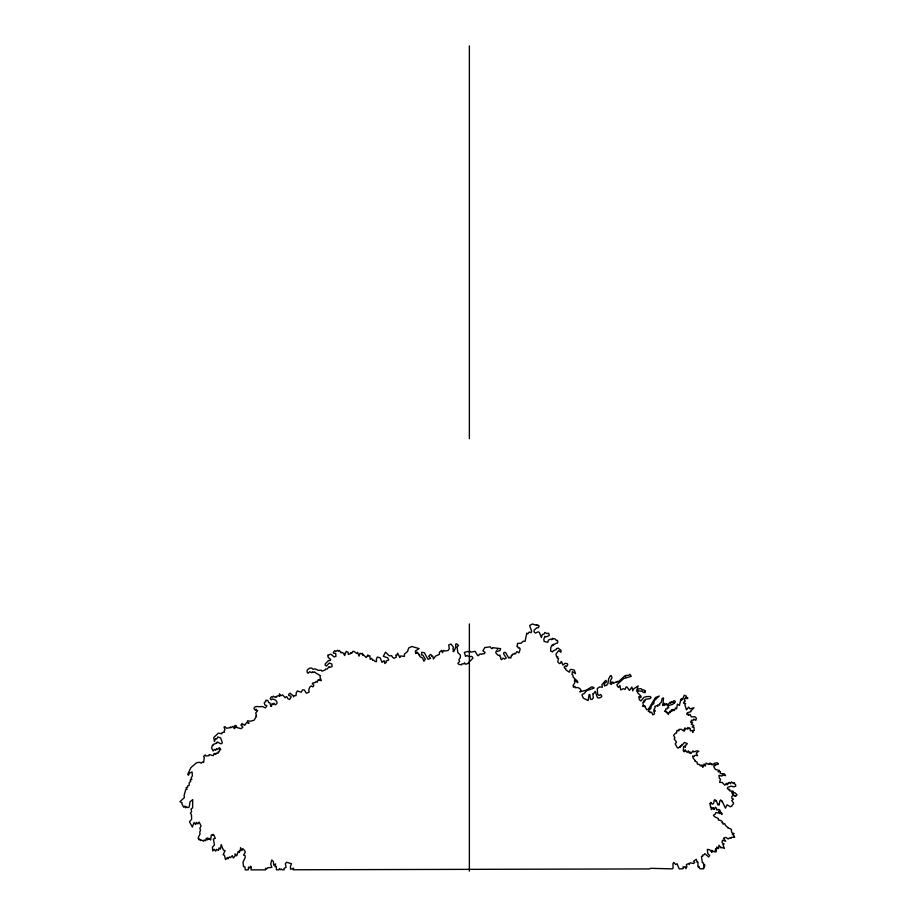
<?xml version="1.0" encoding="UTF-8"?>
<svg xmlns="http://www.w3.org/2000/svg" width="917" height="917" viewBox="0 0 917 917"><rect width="100%" height="100%" fill="white"/><g stroke="black" fill="none" stroke-linecap="round" stroke-linejoin="round"><path stroke-width="1.38" d="M469.366 45.85L469.366 438.716M469.366 623.973L469.366 871.15M710.835 802.513L710.835 803.9L709.93 803.246L710.641 807.327L711.5 807.35L711.122 808.347C711.111 812.622 713.415 804.175 713.483 809.275L713.942 808.381L714.205 809.413L715.34 807.269C716.257 808.049 716.521 807.717 716.624 809.917L717.495 809.929C718.435 808.588 721.152 810.284 719.902 811.809L721.45 812.508C723.696 817.574 719.983 811.018 719.765 813.643L718.779 811.075L718.435 813.035L715.856 812.519L715.1 814.227L713.392 815.167C714.217 818.079 719.948 817.471 718.229 819.924C719.421 820.211 723.593 820.898 721.862 822.709L722.825 822.606L723.032 824.119L724.762 823.649C725.198 825.781 726.711 826.469 727.995 827.524L727.892 828.017C729.932 828.716 732.03 828.578 731.399 830.802L731.881 832.762L734.127 833.587L732.282 834.344L733.99 835.49L733.623 836.201L734.666 837.255L731.25 837.416L731.17 838.298L729.439 837.897L728.247 838.986L725.806 837.393L724.178 837.851L723.49 838.413L725.725 841.279L722.585 840.247L721.954 842.242L723.158 843.961L724.132 843.858L722.997 844.752L724.419 848.374L721.14 847.262L721.049 847.95L718.951 845.256L718.584 848.592L716.739 847.033L717.186 848.248L715.512 848.901L716.727 849.555L714.985 850.311L716.188 850.77L716.177 851.836C714.951 851.973 713.965 852.031 711.764 850.357L711.936 852.466L709.701 849.795L707.385 849.348L707.718 853.578L709.643 855.309L708.738 857.051L704.76 853.589L704.096 854.816L702.468 855.08L702.777 856.214L701.482 856.444L702.365 862.645L703.568 863L703.568 864.456L704.921 865.178L703.648 864.639L704.646 866.473L703.855 866.45L704.439 867.654L703.465 867.849L703.58 868.8L700.175 868.812L698.616 867.207C700.508 865.465 696.76 867.528 698.02 866.175L697.906 861.969L697.195 862.45L696.301 859.275L693.447 861.338L694.788 862.427L693.55 863.505L690.1 862.771L689.252 864.49L688.656 863.47L686.306 864.662L686.867 866.645L685.939 868.651L685.205 866.68L682.821 867.058L683.692 868.055L682.351 868.857L679.21 868.857L677.021 863.711L675.68 864.536L673.731 862.416L672.952 863.722L673.078 868.204L672.023 868.88L650.669 868.319L649.568 868.926L293.073 869.774L293.646 868.193L290.632 869.224L290.391 866.554L291.48 863.734L286.643 862.255L285.359 863.654L286.024 867.356L283.995 868.468L284.167 869.797L282.012 869.809L281.45 868.915L280.51 869.729L279.479 868.571L278.974 869.809L276.43 869.82L276.315 866.382L274.985 866.691L275.593 863.929L273.69 865.212L273.392 861.464L271.741 860.008L270.71 864.078L271.845 867.379L267.581 867.814L266.664 868.995L265.643 868.204L265.483 869.843L251.017 869.878L251.338 866.943L250.398 866.21L249.699 868.112L248.53 867.069L248.255 869.878L245.275 869.889L244.908 866.943L243.544 866.588L242.994 862.163L245.252 857.441L245.045 855.481L243.567 855.125L245.332 852.122L244.461 850.391L242.684 848.58L241.985 850.483L240.506 847.64L240.541 850.793L239.624 850.391L239.383 852.569L238.202 851.366L236.724 855.836L235.05 853.853L235.039 856.008L233.331 858.014L232.31 855.63L230.499 857.636L229.445 856.914L227.966 858.897L227.554 857.441L225.525 859.642L224.413 855.274L223.14 854.747L225.089 850.563L224.08 850.667L222.739 848.649L221.203 844.511L220.447 849.199L219.06 847.881L218.361 850.38L216.492 849.36L215.759 851.136L214.188 849.36L212.778 850.953L212.435 847.113L214.475 844.958L213.363 839.009L215.312 838.321L213.65 834.608L212.985 834.436L212.87 835.421L211.357 834.848L210.612 840.018L209.385 838.447L209.271 839.433L208.595 839.261L207.712 837.897L207.311 839.869L206.245 838.287L205.706 840.763L204.182 839.949L203.746 841.21L200.88 839.812L200.422 840.58L199.528 838.975L198.897 839.766L198.152 837.909L200.101 833.817L199.7 832.166L200.582 830.137L199.849 828.509L201.041 825.724L199.046 822.045L197.98 823.844L196.261 822.331L195.711 824.566L193.968 822.56L192.364 827.1L189.475 821.815L191.664 819.156L191.447 814.571L190.392 813.23L191.63 811.637L191.011 809.035L192.604 807.9L192.708 799.635L190.014 801.859L189.257 806.788L188.145 807.636L185.956 806.651L185.692 807.888L184.936 806.02L183.847 807.35L181.875 803.911L182.162 802.914L179.961 801.687L184.374 797.584L184.111 795.429L185.784 789.422L187.102 789.147L186.082 787.703L187.584 787.267L187.526 786.018L189.2 785.284L189.257 782.476L190.644 781.628L190.278 779.851L191.871 779.404L191.045 778.086L192.375 775.839L192.089 771.954L189.2 773.226L188.535 775.255L187.733 774.361L190.931 767.586L196.696 762.646L199.631 762.336L201.281 763.15L202.37 761.924L203.631 762.486L204.262 757.591L203.631 756.319L205.293 754.92L205.763 755.975L209.053 755.631L209.168 754.531L213.271 755.688L214.154 753.407L215.438 754.485L215.633 753.373L216.24 753.923L216.538 753.155L218.028 753.247L217.971 752.043L218.808 752.192L219.988 749.395L220.745 749.682L219.335 747.642L217.673 749.395L216.561 748.536L215.736 750.324L214.291 749.372L213.134 751.08L211.575 747.951L212.366 745.315L213.191 745.475L213.306 744.363L215.908 743.492L216.286 742.598L216.962 743.011L217.329 742.002C219.369 742.724 221.57 745.28 222.315 742.587L220.607 737.898L217.833 736.959L216.687 739.022L215.678 738.517L214.406 741.452L213.764 737.497L218.384 733.119L221.891 733.829L222.017 732.568L224.539 732.179L224.115 731.113L224.986 729.634L224.023 727.101L224.745 726.608L226.614 728.224L230.35 727.697L230.316 726.872L231.29 727.605L232.826 726.333L234.259 728.683L235.795 727.273L234.443 726.585L234.947 725.416L236.185 725.714L236.93 727.571L241.125 728.671L242.845 727.238L240.953 725.083L242.099 723.433L242.822 724.751L243.75 724.373L244.644 725.393L246.581 722.562L249.149 723.123L247.601 722.321L247.441 720.808L250.65 721.175L253.998 720.269L256.542 716.269L255.774 715.936L256.393 715.18L255.728 713.025L257.677 710.469L256.256 710.343L256.107 709.242L255.304 710.159C251.545 707.351 256.714 705.792 258.812 706.743L262.571 706.537L265.46 707.958L266.893 705.643L264.956 705.024L264.234 702.743L266.182 701.012L265.77 700.233L267.81 700.393L268.647 702.56L269.953 702.881L270.79 706.411L271.524 706.331L272.062 703.477L273.346 704.52L273.954 703.19L275.26 704.864L276.808 703.717L277.037 702.147L275.708 700.118L272.521 698.914L271.283 699.854L270.183 698.605L271.375 696.771L272.75 697.172L273.255 696.118L274.389 696.817C275.971 698.364 275.306 695.373 276.556 697.241L276.968 696.118L278.608 695.659L279.651 696.335L279.398 693.802L281.083 695.694L282.516 694.857L285.256 697.826L286.207 696.645L287.09 697.046L287.904 698.731L289.612 699.533L291.09 697.023L290.849 696.163L288.752 695.499C287.995 694.868 290.299 692.014 290.609 693.825L293.165 695.533L293.555 696.874L293.967 695.751L296.031 695.636L296.237 692.759L297.417 690.971L301.349 692.232L302.438 689.962L304.169 689.779L306.335 693.195L309.155 692.117L308.777 689.893L309.717 687.142L311.402 685.893L312.64 686.844L313.545 686.26L313.671 684.667L312.296 683.83L312.789 682.993L315.31 682.535L316.193 681.365L317.236 682.237L318.119 679.795L319.07 680.276L319.357 679.268L319.54 680.139L321.363 680.735L319.987 676.941L320.388 675.726L315.242 672.619C314.359 670.442 313.213 673.949 312.525 671.714L311.769 672.677L309.717 671.702L308.135 673.342L307.069 671.978L307.172 670.098L309.488 668.195L311.62 668.069L313.075 669.295L314.886 668.837L318.314 670.327L321.408 670.258L321.947 671.187L325.157 669.995L325.455 669.101L327.128 669.055L329.1 666.625L329.478 667.45L332.114 666.567L331.828 664L329.272 663.037L326.395 666.04L325.099 665.192L325.363 663.679L328.641 660.515L330.315 660.458L330.693 659.438L328.687 657.913C328.767 656.4 327.312 658.062 328.08 655.758L327.724 655.185L331.026 654.222L334.166 656.985L335.977 656.297L335.679 653.374L333.742 653.328L333.284 652.388L334.785 650.634L335.76 651.517L337.536 650.222L338.339 651.379L339.301 650.417L341.181 652.927L341.651 652.262L343.279 653.087L344.654 655.529L345.09 654.257L344.299 653.477L345.388 653.362L346.213 651.425L348.185 652.331L348.288 654.417L350.512 653.695L350.707 652.572L351.75 653.328L352.907 651.357L354.088 651.483L356.69 653.431L357.641 652.342L358.994 656.148L360.014 653.236L361.436 653.981L362.524 653.236L362.628 655.265L363.201 654.692L366.284 657.569L367.981 654.841L368.21 656.217L369.838 655.678L370.181 659.334L371.603 658.303L372.657 660.355L373.506 660.011L375.225 661.501L376.451 661.753L376.406 658.956L377.357 657.065L380.154 657.798L382.022 662.326L384.108 660.71L384.853 663.564L386.344 662.269L385.954 661.157L388.751 659.976L387.696 657.787L383.295 656.331L385.518 652.147L389.255 655.838L391.754 655.712L392.442 657.306L394.218 658.268L396.247 657.168L395.88 654.91L396.855 655.437L397.611 653.191L399.915 657.546L400.511 655.987L404.443 656.377L404.408 654.096L407.584 651.483L408.638 648.101L411.802 646.485L419.126 648.606L415.39 650.978L415.71 653.534L417.052 651.998L417.04 653.099L418.53 653.236L418.542 654.933L419.482 654.83L419.906 656.572L422.611 658.085L423.906 661.237L425.362 659.197L422.806 655.082L421.511 654.921L421.66 652.319L424.307 652.652L428.021 659.3L430.646 658.337L428.652 656.263L430.405 654.509L431.563 655.002L431.506 656.32L432.744 656.01L433.42 659.014L435.598 656.068L439.381 654.371L439.449 652.17L441.742 650.359L442.086 651.288C442.751 655.793 442.59 648.262 444.756 651.013L448.115 650.497L449.284 648.8L448.745 644.915L450.958 644.066L453.56 647.391L452.803 648.961L453.606 649.58L453.044 651.643L453.869 651.391L455.76 647.425L455.726 644.101L456.609 643.803L458.523 645.442L457.021 647.047L457.881 652.663L460.426 655.105L460.288 657.821L458.867 659.518L459.612 661.375L457.858 663.289L458.832 664.355L461.675 664.836L461.962 663.839L463.991 663.828L464.529 662.796L465.458 664.252L467.59 663.644L472.908 658.165C471.556 654.681 471.086 657.523 468.553 656.4L467.005 655.495L465.538 656.412L464.369 652.377L467.796 651.448L469.332 651.872L469.687 651.162L470.845 652.102L475.144 651.368L477.7 655.552L478.628 655.644L479.167 654.532C480.416 652.938 481.299 655.426 481.952 653.855L484.314 653.706L485.093 652.377L482.927 650.852L484.738 647.574L490.286 646.817L491.409 648.537L492.463 648.525L492.681 647.631L496.911 648.227L497.61 649.465L497.679 648.239L500.613 648.686L500.006 650.611L497.381 651.345L496.395 650.703L495.73 652.732L498.08 655.38L500.097 655.174L499.776 656.423L500.82 657.157L500.648 658.761L501.519 659.701L503.089 658.131L504.591 659.105L506.253 657.993L503.444 653.615L504.144 652.423L505.611 652.56L508.855 658.2L509.577 657.283L510.815 658.085L511.388 655.323L512.099 655.621L512.592 654.165L514.047 654.108L514.322 653.248L515.377 653.878L516.844 651.586L518.678 652.801L519.286 652.17L520.145 649.098L519.515 647.769L518.392 648.067L517.543 646.29L516.993 646.623L517.601 643.39L521.074 643.218L523.137 641.235L525.109 641.304L526.771 633.097L527.722 633.899L529.235 632.054L531.172 632.65L531.642 631.251L529.613 625.497L532.445 623.973L535.7 625.096L536.285 624.592L536.938 625.532L537.603 624.901L539.173 625.979L538.268 627.755L536.823 627.79L534.175 630.082L534.038 631.905L535.471 633.097L538.153 631.813L539.322 632.363L541.408 637.544L542.325 634.53L544.136 634.002L544.904 632.466L546.704 633.521L548.595 633.211L549.306 635.16L548.355 636.043L545.798 636.868L545.007 636.283L543.838 638.989L544.102 641.43L547.804 642.278L548.469 640.077L550.934 639.034L551.736 639.745L552.584 638.312L553.077 639.046C554.464 637.67 555.771 639.745 556.516 640.708C557.868 638.702 558.591 644.342 556.321 643.207L553.799 644.697L553.318 644.192L552.859 645.809L552.068 645.098L550.739 647.711L550.67 651.093L552.619 651.907L553.398 650.703L556.172 649.626L556.424 648.583L558.396 648.159C559.427 650.015 561.743 649.064 560.872 652.285L558.74 650.6L555.943 654.096L556.608 656.755L557.662 656.641L557.284 658.108L558.533 658.372L557.731 661.833L559.485 663.599L560.952 662.922L560.975 661.627L561.697 661.936L562.9 665.066L565.113 663.278L567.428 663.69L567.738 664.687L566.591 666.499L565.411 665.845L564.15 667.14L564.826 668.367L565.709 668.275L565.674 669.582L568.872 671.978L569.583 672.035L569.766 670.327L570.959 669.295L574.34 670.109L575.475 673.628L572.391 671.611L571.99 674.511L572.999 675.313L573.091 677.124L577.515 681.216L577.767 682.741L574.374 679.978L574.879 682.638L572.976 685.756L573.71 686.317L573.32 687.154L575.051 686.42L575.223 687.739L577.045 687.555C579.59 687.601 582.616 690.398 579.819 691.854L586.399 690.157L591.671 686.844L593.907 687.486L593.941 688.186L586.742 690.593L583.785 693.905L582.559 694.031L582.02 695.189L583.292 698.146L588.095 700.565L589.115 694.593L589.849 694.513L590.388 699.132L592.038 699.442L593.333 697.757L592.818 693.619L593.551 693.779L595.225 691.326L597.299 697.344L598.228 698.089L600.326 697.631L601.747 696.645L601.621 695.705L600.658 694.478L599.007 695.487L597.643 694.192L597.288 688.484L599.729 686.913L602.354 687.246L601.907 684.655L605.69 680.425L606.63 681.285L605.885 682.81L604.418 682.833L604.12 685.022L604.739 686.157L605.105 685.286L606.573 685.366L607.948 683.555L608.624 678.924L610.344 675.76L611.158 675.554L612.063 677.617L610.493 680.529L610.08 683.692L611.41 684.506L611.868 681.95L612.556 682.959L613.003 682.076L613.714 683.314L616.167 681.744L616.683 682.408L617.691 681.228L618.287 681.881L624.832 675.818L625.532 676.826L625.956 675.462L629.039 675.267L629.876 674.224L631.286 676.356L623.663 678.58L616.877 684.781L617.336 685.939L618.551 687.486L619.915 685.435L620.706 689.905L623.411 688.667L625.153 689.446L626.093 686.948L626.987 686.982L629.429 690.398L631.928 687.074L632.764 690.891L633.716 688.839L638.117 685.882L636.57 691.063L638.553 688.908L641.189 688.633L641.9 689.676L644.101 690.008L644.72 691.2L645.075 690.604L645.316 691.693L645.075 692.702L643.069 692.346L642.553 691.28L638.072 690.902C637.441 692.381 637.143 692.014 637.888 693.023L641.178 696.312L640.674 697.757L639.86 696.588L638.828 696.691L639.344 699.705L640.926 700.943L643.883 697.424L646.118 696.633L650.187 696.496L651.093 697.516L650.096 698.605L645.293 699.373L645.006 701.024L644.055 700.313L644.147 702.319L643.402 701.86L642.794 702.731L643.356 704.967L642.508 706.273L644.983 706.411L644.261 706.491L644.685 705.781L646.611 709.758L648.422 709.173L655.472 697.516L659.254 696.049L654.165 700.748L653.832 703.626L651.54 705.471L650.611 709.082L649.683 708.772L648.25 711.489L649.901 711.454L649.866 712.669L651.678 712.211L652.812 714.928L654.509 713.804L653.89 710.629L655.036 711.466L655.07 710.377L653.936 709.552L655.128 707.534L654.795 706.491L656.87 705.609L657.81 706.319L657.833 704.829L659.77 705.035L659.529 703.706L661.203 702.456L662.12 698.445L663.553 697.894L662.819 705.528L664.355 703.213L664.458 705.356L665.49 703.901L666.086 704.921L666.762 703.637L667.484 705.46L669.995 702.227L670.602 703.385L671.439 701.677L671.84 702.571L674.133 700.588L675.267 701.413L675.05 702.514L673.502 702.812L674.259 703.133L672.482 704.405L667.874 705.815L668.791 707.89L667.416 707.752L667.106 708.864L665.731 709.013L665.547 710.778L664.55 711.019L666.35 712.326L666.51 711.764L667.404 713.426L667.633 712.452L668.287 714.549L669.788 711.432L670.304 712.589L671.45 709.769L671.978 711.202L672.986 709.345L673.41 710.515L673.835 709.792L674.327 710.549L675.485 707.867L676.551 708.979L677.422 704.164L679.405 705.437L680.93 699.075L681.732 700.347L681.916 698.571L682.592 699.178L684.231 695.224L686.478 696.209L685.813 697.493L687.75 697.837L687.693 698.513L684.747 698.41L684.162 699.419L685.125 700.405L684.174 701.711L684.907 701.631L683.509 703.133L685.641 703.717L684.781 704.749L686.042 708.268A1.845 1.845 0 0 0 686.581 709.827L688.644 707.087L690.008 708.841L694.043 707.741L690.696 711.007L690.959 711.661L687.28 712.738L686.856 713.804L686.89 714.492L688.507 714.16L688.335 715.375L690.043 714.343L691.2 716.796L694.937 716.762L696.416 718.32L695.808 720.281L693.768 719.111L693.584 720.166L691.246 720.235L691.785 721.553L690.524 722.023L692.656 722.665L691.2 724.189L693.837 725.473L692.163 727.021L694.043 727.341L694.192 730.585L692.679 730.574L692.885 732.442L692.209 730.62L690.352 730.815L690.512 729.256L689.515 727.972L689.435 728.671L687.739 727.468L687.819 729.187L684.85 727.938L685.056 729.989L684.093 729.221L684.185 731.273L681.411 729.324L678.844 729.416L679.027 730.78L676.906 730.482L676.563 733.096L675.508 733.027L673.64 735.285L674.923 737.91L674.167 739.01L676.528 742.036L675.21 743.893L677.376 747.791L678.328 748.043L679.669 746.874L680.059 747.515L680.437 745.762L681.388 746.174L681.893 744.409L682.386 744.879L684.369 742.438L687.223 743.515L686.466 744.971L685.091 745.28L685.412 747.309L683.623 746.461L683.234 750.633L683.99 751.757L684.907 751.321L685.068 749.751L687.177 752.456L688.38 750.794L689.309 753.178L690.008 751.848L690.845 753.579L693 750.84L693.424 751.917L696.989 750.851L698.811 751.218L696.244 753.029L697.608 755.688L695.017 755.253L693.94 756.628L692.759 755.906L693.046 757.981L695.269 760.686L694.926 761.282L696.943 761.912L697.436 764.113L699.637 764.583L700.279 765.913L701.379 765.099L702.101 766.291L702.33 765.145L702.812 767.334L704.084 763.987L705.23 766.108L706.136 763.07L708.566 764.365L709.196 763.597L709.426 764.411L710.113 762.944L711.443 764.767L711.867 763.746L712.589 764.789L714.503 763.185L717.048 762.784L718.229 763.506L718.447 764.044L715.822 764.87L714.847 764.411L715.008 765.798L713.69 765.936L714.24 767.701L715.569 769.523L719.318 770.395L718.057 771.793L720.418 771.541L720.223 773.386L724.522 773.925L725.553 775.633L722.195 775.003L721.966 776.149L718.985 775.335L719.306 778.235L720.498 779.232L719.604 782.407L722.172 782.43L724.866 785.227L726.39 783.256L726.849 784.746L727.605 784.665L728.19 782.923L728.396 783.462L729.68 782.35L730.505 783.806L731.468 781.892L733.245 783.382L734.448 782.705L733.829 783.611L735.48 784.276L735.755 786.213L733.508 786.855L731.376 786.098L727.731 787.313L727.319 788.758L729.84 789.571L729.164 790.397L730.207 791.027L732.958 791.062L731.789 792.46L733.21 791.784L732.557 793.239L734.849 792.689L737.039 794.798L736.225 795.956L735.193 795.532L735.159 796.38L732.133 793.606L733.52 795.383L731.766 796.518L731.926 798.42L733.417 799.12L731.743 800.575L733.6 803.154C733.348 804.943 731.789 804.805 731.858 806.1L730.517 806.777L727.021 804.794L725.439 808.152L721.908 800.736L721.736 801.71L720.636 799.899L719.753 801.171L719.146 805.069L718.596 804.163L717.908 804.977L716.246 800.461L716.074 801.332C712.75 795.314 715.524 808.336 710.835 802.513"/></g></svg>
